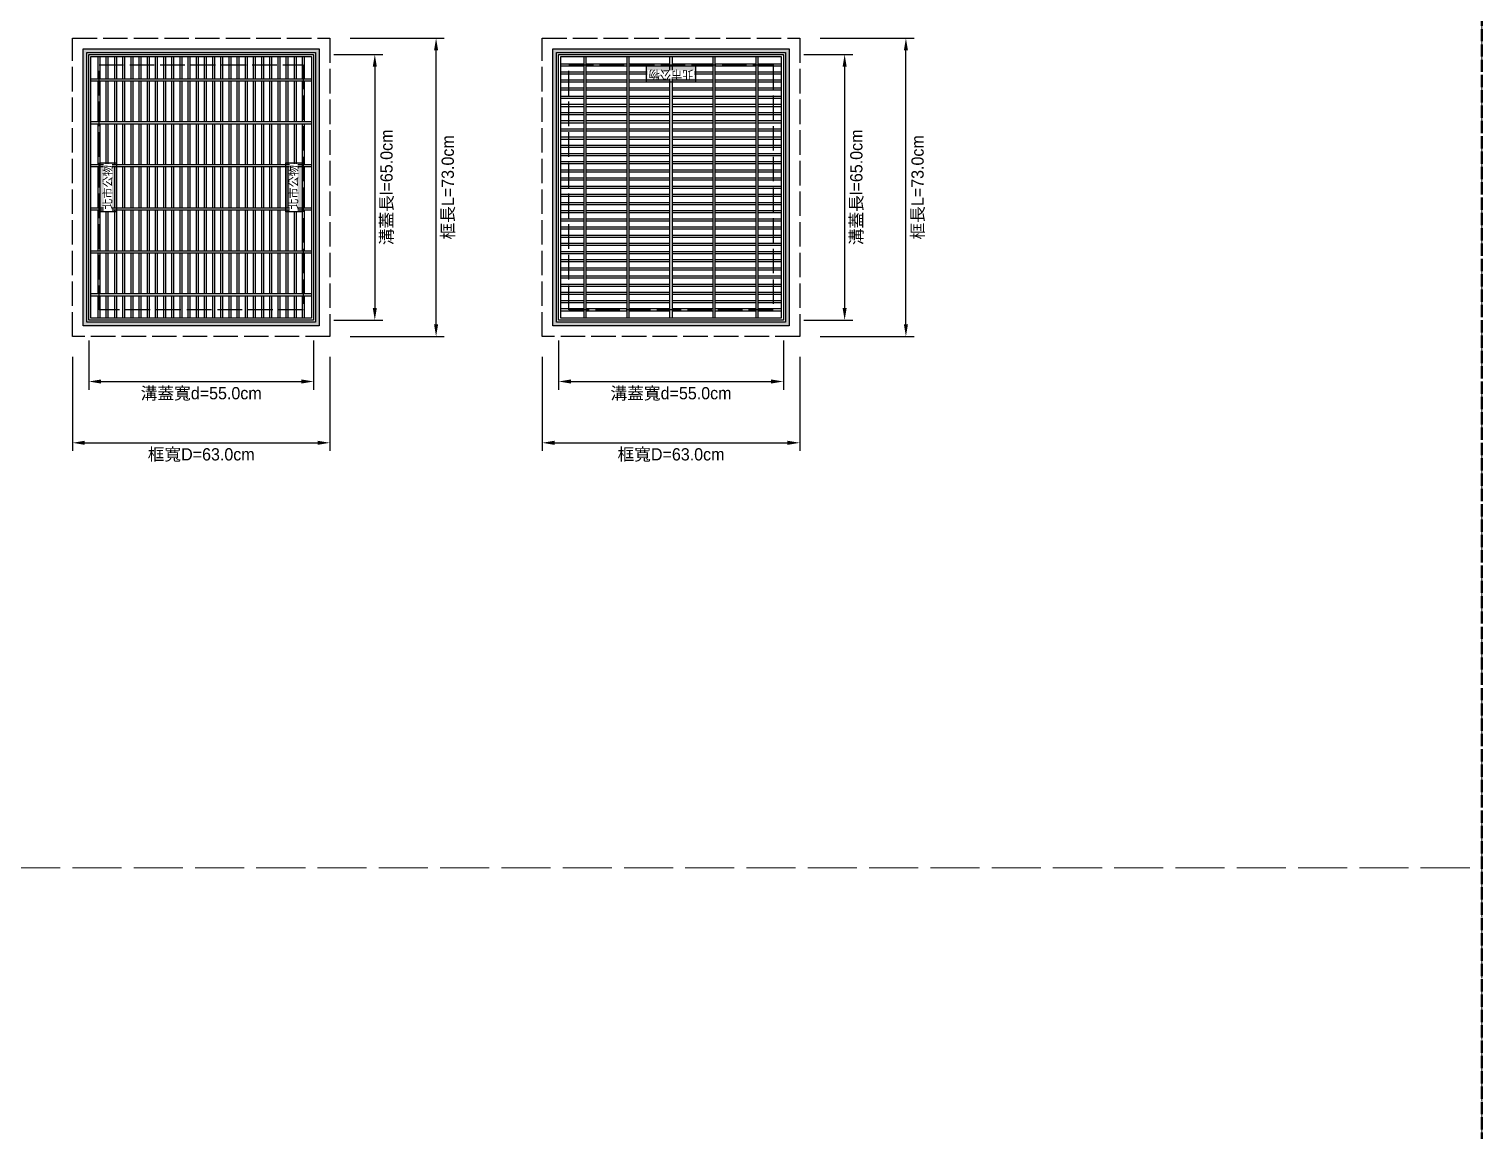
# Model space of a CAD drawing. Extents: x -6810 to 5075, y -2187 to 1200.
# Drawn here: x 2119.4 to 2475, y -730.4 to -460.8 of the extents above; entities that cross this region are included whole.
import ezdxf

# ---------------------------------------------------------------- set-up
doc = ezdxf.new("R2010")
doc.units = 0
doc.header["$MEASUREMENT"] = 0
doc.linetypes.add('ACAD_ISO02W100', pattern=[15, 12, -3])
doc.layers.add('一、3.基本-變更', color=1, linetype='Continuous', lineweight=50)
doc.layers.add('二、6.繪圖-其他施作項目', color=35, linetype='Continuous', lineweight=30)
doc.layers.add('一、4.基本-隱藏', color=9, linetype='ACAD_ISO02W100', lineweight=20, plot=False)
doc.layers.add('三、3.文字-註解文字', color=2, linetype='Continuous')
doc.styles.get("Standard").update_dxf_attribs({"font": 'kaiu.ttf', "height": 2})
doc.styles.add('註解文字', font='MS PGothic.ttf', dxfattribs={"height": 3})
doc.dimstyles.new('註解文字', dxfattribs={"dimtxt": 3, "dimasz": 3, "dimexe": 2, "dimexo": 5, "dimgap": 1, "dimtad": 2, "dimzin": 0, "dimdsep": 46, "dimtxsty": '註解文字', "dimcen": 0.1, "dimclrd": 144, "dimclre": 144, "dimclrt": 256, "dimadec": 0, "dimazin": 0, "dimtfac": 1, "dimtofl": 0, "dimtmove": 0, "dimatfit": 3, "dimfxl": 15, "dimtolj": 1, "dimtzin": 0, "dimlwd": -1, "dimlwe": -1, "dimarcsym": 1})

# ---------------------------------------------------------------- blocks, each defined once
blk = doc.blocks.new('*D50')
at = {"layer": 'Defpoints', "color": 0, "transparency": 16777216}
for p in [(2134, -532), (2189, -532), (2189, -547)]:
    blk.add_point(p, dxfattribs=at)
at = {"layer": '三、3.文字-註解文字', "color": 144, "transparency": 16777216}
for p, q in [((2134, -537), (2134, -549)), ((2189, -537), (2189, -549)), ((2137, -547), (2186, -547))]:
    blk.add_line(p, q, dxfattribs=at)
for points in [[(2137, -546.5), (2137, -547.5), (2134, -547)], [(2186, -546.5), (2186, -547.5), (2189, -547)]]:
    blk.add_solid(points, dxfattribs=at)
at = {"layer": '三、3.文字-註解文字', "transparency": 16777216, "insert": (2161.5, -550.03), "char_height": 3, "attachment_point": 5, "style": '註解文字'}
blk.add_mtext('\\A1;溝蓋寬{\\fMS PGothic|b0|i0|c128|p34;d=55.0cm}', dxfattribs=at)
blk = doc.blocks.new('*D51')
at = {"layer": 'Defpoints', "color": 0, "transparency": 16777216}
for p in [(2189, -467), (2189, -532), (2204, -532)]:
    blk.add_point(p, dxfattribs=at)
at = {"layer": '三、3.文字-註解文字', "color": 144, "transparency": 16777216}
for p, q in [((2194, -467), (2206, -467)), ((2204, -470), (2204, -529)), ((2194, -532), (2206, -532))]:
    blk.add_line(p, q, dxfattribs=at)
for points in [[(2203.5, -470), (2204.5, -470), (2204, -467)], [(2203.5, -529), (2204.5, -529), (2204, -532)]]:
    blk.add_solid(points, dxfattribs=at)
at = {"layer": '三、3.文字-註解文字', "transparency": 16777216, "insert": (2207.03, -499.5), "char_height": 3, "attachment_point": 5, "rotation": 90, "style": '註解文字'}
blk.add_mtext('\\A1;溝蓋長l{\\fMS PGothic|b0|i0|c128|p34;=65.0cm}', dxfattribs=at)
blk = doc.blocks.new('*D59')
at = {"layer": 'Defpoints', "color": 0, "transparency": 16777216}
for p in [(2249, -532), (2304, -532), (2304, -547)]:
    blk.add_point(p, dxfattribs=at)
at = {"layer": '三、3.文字-註解文字', "color": 144, "transparency": 16777216}
for p, q in [((2249, -537), (2249, -549)), ((2304, -537), (2304, -549)), ((2252, -547), (2301, -547))]:
    blk.add_line(p, q, dxfattribs=at)
for points in [[(2252, -546.5), (2252, -547.5), (2249, -547)], [(2301, -546.5), (2301, -547.5), (2304, -547)]]:
    blk.add_solid(points, dxfattribs=at)
at = {"layer": '三、3.文字-註解文字', "transparency": 16777216, "insert": (2276.5, -550.03), "char_height": 3, "attachment_point": 5, "style": '註解文字'}
blk.add_mtext('\\A1;溝蓋寬d=55.0cm', dxfattribs=at)
blk = doc.blocks.new('*D60')
at = {"layer": 'Defpoints', "color": 0, "transparency": 16777216}
for p in [(2304, -467), (2304, -532), (2319, -532)]:
    blk.add_point(p, dxfattribs=at)
at = {"layer": '三、3.文字-註解文字', "color": 144, "transparency": 16777216}
for p, q in [((2309, -467), (2321, -467)), ((2319, -470), (2319, -529)), ((2309, -532), (2321, -532))]:
    blk.add_line(p, q, dxfattribs=at)
for points in [[(2318.5, -470), (2319.5, -470), (2319, -467)], [(2318.5, -529), (2319.5, -529), (2319, -532)]]:
    blk.add_solid(points, dxfattribs=at)
at = {"layer": '三、3.文字-註解文字', "transparency": 16777216, "insert": (2322.03, -499.5), "char_height": 3, "attachment_point": 5, "rotation": 90, "style": '註解文字'}
blk.add_mtext('\\A1;溝蓋長l=65.0cm', dxfattribs=at)
blk = doc.blocks.new('*D76')
at = {"layer": 'Defpoints', "color": 0, "transparency": 16777216}
for p in [(2193, -463), (2219, -463), (2193, -536)]:
    blk.add_point(p, dxfattribs=at)
at = {"layer": '三、3.文字-註解文字', "color": 144, "transparency": 16777216}
for p, q in [((2198, -463), (2221, -463)), ((2219, -533), (2219, -466)), ((2198, -536), (2221, -536))]:
    blk.add_line(p, q, dxfattribs=at)
for points in [[(2218.5, -466), (2219.5, -466), (2219, -463)], [(2218.5, -533), (2219.5, -533), (2219, -536)]]:
    blk.add_solid(points, dxfattribs=at)
at = {"layer": '三、3.文字-註解文字', "transparency": 16777216, "insert": (2222.02, -499.5), "char_height": 3, "attachment_point": 5, "rotation": 90, "style": '註解文字'}
blk.add_mtext('\\A1;框長L=73.0cm', dxfattribs=at)
blk = doc.blocks.new('*D77')
at = {"layer": 'Defpoints', "color": 0, "transparency": 16777216}
for p in [(2245, -536), (2308, -536), (2308, -562)]:
    blk.add_point(p, dxfattribs=at)
at = {"layer": '三、3.文字-註解文字', "color": 144, "transparency": 16777216}
for p, q in [((2245, -541), (2245, -564)), ((2308, -541), (2308, -564)), ((2248, -562), (2305, -562))]:
    blk.add_line(p, q, dxfattribs=at)
for points in [[(2248, -561.5), (2248, -562.5), (2245, -562)], [(2305, -561.5), (2305, -562.5), (2308, -562)]]:
    blk.add_solid(points, dxfattribs=at)
at = {"layer": '三、3.文字-註解文字', "transparency": 16777216, "insert": (2276.5, -564.99), "char_height": 3, "attachment_point": 5, "style": '註解文字'}
blk.add_mtext('\\A1;框寬D=63.0cm', dxfattribs=at)
blk = doc.blocks.new('*D78')
at = {"layer": 'Defpoints', "color": 0, "transparency": 16777216}
for p in [(2308, -463), (2334, -463), (2308, -536)]:
    blk.add_point(p, dxfattribs=at)
at = {"layer": '三、3.文字-註解文字', "color": 144, "transparency": 16777216}
for p, q in [((2313, -463), (2336, -463)), ((2334, -533), (2334, -466)), ((2313, -536), (2336, -536))]:
    blk.add_line(p, q, dxfattribs=at)
for points in [[(2333.5, -466), (2334.5, -466), (2334, -463)], [(2333.5, -533), (2334.5, -533), (2334, -536)]]:
    blk.add_solid(points, dxfattribs=at)
at = {"layer": '三、3.文字-註解文字', "transparency": 16777216, "insert": (2337.02, -499.5), "char_height": 3, "attachment_point": 5, "rotation": 90, "style": '註解文字'}
blk.add_mtext('\\A1;框長L=73.0cm', dxfattribs=at)
blk = doc.blocks.new('*D72')
at = {"layer": 'Defpoints', "color": 0, "transparency": 16777216}
for p in [(2130, -536), (2193, -536), (2193, -562)]:
    blk.add_point(p, dxfattribs=at)
at = {"layer": '三、3.文字-註解文字', "color": 144, "transparency": 16777216}
for p, q in [((2130, -541), (2130, -564)), ((2193, -541), (2193, -564)), ((2133, -562), (2190, -562))]:
    blk.add_line(p, q, dxfattribs=at)
for points in [[(2133, -561.5), (2133, -562.5), (2130, -562)], [(2190, -561.5), (2190, -562.5), (2193, -562)]]:
    blk.add_solid(points, dxfattribs=at)
at = {"layer": '三、3.文字-註解文字', "transparency": 16777216, "insert": (2161.5, -564.99), "char_height": 3, "attachment_point": 5, "style": '註解文字'}
blk.add_mtext('\\A1;框寬D=63.0cm', dxfattribs=at)

msp = doc.modelspace()

# ---------------------------------------------------------------- hatches: boundary and pattern name
at = {"layer": '二、6.繪圖-其他施作項目'}
h = msp.add_hatch(color=256, dxfattribs=at)
h.dxf.hatch_style = 1
h.paths.add_polyline_path([(2270.5, -469.75), (2270.5, -473.75), (2282.5, -473.75), (2282.5, -469.75)])
h = msp.add_hatch(color=256, dxfattribs=at)
h.dxf.hatch_style = 1
h.paths.add_polyline_path([(2140.75, -493.5), (2136.75, -493.5), (2136.75, -505.5), (2140.75, -505.5)])
h = msp.add_hatch(color=256, dxfattribs=at)
h.dxf.hatch_style = 1
h.paths.add_polyline_path([(2186.25, -493.5), (2182.25, -493.5), (2182.25, -505.5), (2186.25, -505.5)])

# ---------------------------------------------------------------- linework, layer by layer
at = {"layer": '一、4.基本-隱藏'}
for points in [[(1725, -666), (2475, -666), (2475, -333), (1725, -333)], [(1725, -666), (2475, -666), (2475, -1000), (1725, -1000)]]:
    msp.add_lwpolyline(points, close=True, dxfattribs=at)
at = {"layer": '二、6.繪圖-其他施作項目'}
for points in [[(2134, -532), (2134, -467), (2189, -467), (2189, -532)], [(2249, -532), (2249, -467), (2304, -467), (2304, -532)], [(2282.5, -473.75), (2270.5, -473.75), (2270.5, -469.75), (2282.5, -469.75)], [(2136.75, -505.5), (2136.75, -493.5), (2140.75, -493.5), (2140.75, -505.5)], [(2182.25, -505.5), (2182.25, -493.5), (2186.25, -493.5), (2186.25, -505.5)]]:
    msp.add_lwpolyline(points, close=True, dxfattribs=at)
for points in [[(2134.5, -531.5), (2134.5, -467.5)], [(2134.5, -467.5), (2188.5, -467.5)], [(2136.25, -473), (2136.25, -467.5)], [(2136.75, -473), (2136.75, -467.5)], [(2138.25, -473), (2138.25, -467.5)], [(2138.75, -473), (2138.75, -467.5)], [(2140.25, -467.5), (2140.25, -473)], [(2140.75, -467.5), (2140.75, -473)], [(2142.25, -467.5), (2142.25, -473)], [(2142.75, -467.5), (2142.75, -473)], [(2144.25, -467.5), (2144.25, -473)], [(2144.75, -467.5), (2144.75, -473)], [(2146.25, -467.5), (2146.25, -473)], [(2146.75, -467.5), (2146.75, -473)], [(2148.25, -467.5), (2148.25, -473)], [(2148.75, -467.5), (2148.75, -473)], [(2150.25, -467.5), (2150.25, -473)], [(2150.75, -467.5), (2150.75, -473)], [(2152.25, -467.5), (2152.25, -473)], [(2152.75, -467.5), (2152.75, -473)], [(2154.25, -467.5), (2154.25, -473)], [(2154.75, -467.5), (2154.75, -473)], [(2156.25, -467.5), (2156.25, -473)], [(2156.75, -467.5), (2156.75, -473)], [(2158.25, -467.5), (2158.25, -473)], [(2158.75, -467.5), (2158.75, -473)], [(2160.25, -467.5), (2160.25, -473)], [(2160.75, -467.5), (2160.75, -473)], [(2162.25, -467.5), (2162.25, -473)], [(2162.75, -467.5), (2162.75, -473)], [(2164.25, -467.5), (2164.25, -473)], [(2164.75, -467.5), (2164.75, -473)], [(2166.25, -467.5), (2166.25, -473)], [(2166.75, -467.5), (2166.75, -473)], [(2168.25, -467.5), (2168.25, -473)], [(2168.75, -467.5), (2168.75, -473)], [(2170.25, -467.5), (2170.25, -473)], [(2170.75, -467.5), (2170.75, -473)], [(2172.25, -467.5), (2172.25, -473)], [(2172.75, -467.5), (2172.75, -473)], [(2174.25, -467.5), (2174.25, -473)], [(2174.75, -467.5), (2174.75, -473)], [(2176.25, -467.5), (2176.25, -473)], [(2176.75, -467.5), (2176.75, -473)], [(2178.25, -467.5), (2178.25, -473)], [(2178.75, -467.5), (2178.75, -473)], [(2180.25, -467.5), (2180.25, -473)], [(2180.75, -467.5), (2180.75, -473)], [(2182.25, -467.5), (2182.25, -473)], [(2182.75, -467.5), (2182.75, -473)], [(2184.25, -467.5), (2184.25, -473)], [(2184.75, -467.5), (2184.75, -473)], [(2186.25, -467.5), (2186.25, -473)], [(2186.75, -467.5), (2186.75, -473)], [(2188.5, -467.5), (2188.5, -531.5)], [(2249.5, -531.5), (2249.5, -467.5)], [(2249.5, -467.5), (2303.5, -467.5)], [(2249.5, -469.25), (2255.25, -469.25)], [(2255.25, -531.5), (2255.25, -467.5)], [(2255.75, -531.5), (2255.75, -467.5)], [(2255.75, -469.25), (2265.75, -469.25)], [(2265.75, -531.5), (2265.75, -467.5)], [(2266.25, -531.5), (2266.25, -467.5)], [(2266.25, -469.25), (2276.25, -469.25)], [(2276.25, -531.5), (2276.25, -467.5)], [(2276.75, -467.5), (2276.75, -531.5)], [(2276.75, -469.25), (2286.75, -469.25)], [(2286.75, -467.5), (2286.75, -531.5)], [(2287.25, -467.5), (2287.25, -531.5)], [(2287.25, -469.25), (2297.25, -469.25)], [(2297.25, -467.5), (2297.25, -531.5)], [(2297.75, -467.5), (2297.75, -531.5)], [(2297.75, -469.25), (2303.5, -469.25)], [(2303.5, -467.5), (2303.5, -531.5)], [(2249.5, -469.75), (2255.25, -469.75)], [(2249.5, -471.25), (2255.25, -471.25)], [(2249.5, -471.75), (2255.25, -471.75)], [(2255.75, -469.75), (2265.75, -469.75)], [(2255.75, -471.25), (2265.75, -471.25)], [(2255.75, -471.75), (2265.75, -471.75)], [(2266.25, -469.75), (2276.25, -469.75)], [(2266.25, -471.25), (2276.25, -471.25)], [(2266.25, -471.75), (2276.25, -471.75)], [(2276.75, -469.75), (2286.75, -469.75)], [(2276.75, -471.25), (2286.75, -471.25)], [(2276.75, -471.75), (2286.75, -471.75)], [(2287.25, -469.75), (2297.25, -469.75)], [(2287.25, -471.25), (2297.25, -471.25)], [(2287.25, -471.75), (2297.25, -471.75)], [(2297.75, -469.75), (2303.5, -469.75)], [(2297.75, -471.25), (2303.5, -471.25)], [(2297.75, -471.75), (2303.5, -471.75)], [(2188.5, -473), (2134.5, -473)], [(2188.5, -473.5), (2134.5, -473.5)], [(2136.25, -483.5), (2136.25, -473.5)], [(2136.75, -483.5), (2136.75, -473.5)], [(2138.25, -483.5), (2138.25, -473.5)], [(2138.75, -483.5), (2138.75, -473.5)], [(2140.25, -473.5), (2140.25, -483.5)], [(2140.75, -473.5), (2140.75, -483.5)], [(2142.25, -473.5), (2142.25, -483.5)], [(2142.75, -473.5), (2142.75, -483.5)], [(2144.25, -473.5), (2144.25, -483.5)], [(2144.75, -473.5), (2144.75, -483.5)], [(2146.25, -473.5), (2146.25, -483.5)], [(2146.75, -473.5), (2146.75, -483.5)], [(2148.25, -473.5), (2148.25, -483.5)], [(2148.75, -473.5), (2148.75, -483.5)], [(2150.25, -473.5), (2150.25, -483.5)], [(2150.75, -473.5), (2150.75, -483.5)], [(2152.25, -473.5), (2152.25, -483.5)], [(2152.75, -473.5), (2152.75, -483.5)], [(2154.25, -473.5), (2154.25, -483.5)], [(2154.75, -473.5), (2154.75, -483.5)], [(2156.25, -473.5), (2156.25, -483.5)], [(2156.75, -473.5), (2156.75, -483.5)], [(2158.25, -473.5), (2158.25, -483.5)], [(2158.75, -473.5), (2158.75, -483.5)], [(2160.25, -473.5), (2160.25, -483.5)], [(2160.75, -473.5), (2160.75, -483.5)], [(2162.25, -473.5), (2162.25, -483.5)], [(2162.75, -473.5), (2162.75, -483.5)], [(2164.25, -473.5), (2164.25, -483.5)], [(2164.75, -473.5), (2164.75, -483.5)], [(2166.25, -473.5), (2166.25, -483.5)], [(2166.75, -473.5), (2166.75, -483.5)], [(2168.25, -473.5), (2168.25, -483.5)], [(2168.75, -473.5), (2168.75, -483.5)], [(2170.25, -473.5), (2170.25, -483.5)], [(2170.75, -473.5), (2170.75, -483.5)], [(2172.25, -473.5), (2172.25, -483.5)], [(2172.75, -473.5), (2172.75, -483.5)], [(2174.25, -473.5), (2174.25, -483.5)], [(2174.75, -473.5), (2174.75, -483.5)], [(2176.25, -473.5), (2176.25, -483.5)], [(2176.75, -473.5), (2176.75, -483.5)], [(2178.25, -473.5), (2178.25, -483.5)], [(2178.75, -473.5), (2178.75, -483.5)], [(2180.25, -473.5), (2180.25, -483.5)], [(2180.75, -473.5), (2180.75, -483.5)], [(2182.25, -473.5), (2182.25, -483.5)], [(2182.75, -473.5), (2182.75, -483.5)], [(2184.25, -473.5), (2184.25, -483.5)], [(2184.75, -473.5), (2184.75, -483.5)], [(2186.25, -473.5), (2186.25, -483.5)], [(2186.75, -473.5), (2186.75, -483.5)], [(2255.25, -473.25), (2249.5, -473.25)], [(2255.25, -473.75), (2249.5, -473.75)], [(2255.25, -475.25), (2249.5, -475.25)], [(2255.25, -475.75), (2249.5, -475.75)], [(2265.75, -473.25), (2255.75, -473.25)], [(2265.75, -473.75), (2255.75, -473.75)], [(2265.75, -475.25), (2255.75, -475.25)], [(2265.75, -475.75), (2255.75, -475.75)], [(2276.25, -473.25), (2266.25, -473.25)], [(2276.25, -473.75), (2266.25, -473.75)], [(2276.25, -475.25), (2266.25, -475.25)], [(2276.25, -475.75), (2266.25, -475.75)], [(2286.75, -473.25), (2276.75, -473.25)], [(2286.75, -473.75), (2276.75, -473.75)], [(2286.75, -475.25), (2276.75, -475.25)], [(2286.75, -475.75), (2276.75, -475.75)], [(2297.25, -473.25), (2287.25, -473.25)], [(2297.25, -473.75), (2287.25, -473.75)], [(2297.25, -475.25), (2287.25, -475.25)], [(2297.25, -475.75), (2287.25, -475.75)], [(2303.5, -473.25), (2297.75, -473.25)], [(2303.5, -473.75), (2297.75, -473.75)], [(2303.5, -475.25), (2297.75, -475.25)], [(2303.5, -475.75), (2297.75, -475.75)], [(2255.25, -477.25), (2249.5, -477.25)], [(2255.25, -477.75), (2249.5, -477.75)], [(2255.25, -479.25), (2249.5, -479.25)], [(2255.25, -479.75), (2249.5, -479.75)], [(2265.75, -477.25), (2255.75, -477.25)], [(2265.75, -477.75), (2255.75, -477.75)], [(2265.75, -479.25), (2255.75, -479.25)], [(2265.75, -479.75), (2255.75, -479.75)], [(2276.25, -477.25), (2266.25, -477.25)], [(2276.25, -477.75), (2266.25, -477.75)], [(2276.25, -479.25), (2266.25, -479.25)], [(2276.25, -479.75), (2266.25, -479.75)], [(2286.75, -477.25), (2276.75, -477.25)], [(2286.75, -477.75), (2276.75, -477.75)], [(2286.75, -479.25), (2276.75, -479.25)], [(2286.75, -479.75), (2276.75, -479.75)], [(2297.25, -477.25), (2287.25, -477.25)], [(2297.25, -477.75), (2287.25, -477.75)], [(2297.25, -479.25), (2287.25, -479.25)], [(2297.25, -479.75), (2287.25, -479.75)], [(2303.5, -477.25), (2297.75, -477.25)], [(2303.5, -477.75), (2297.75, -477.75)], [(2303.5, -479.25), (2297.75, -479.25)], [(2303.5, -479.75), (2297.75, -479.75)], [(2188.5, -483.5), (2134.5, -483.5)], [(2255.25, -481.25), (2249.5, -481.25)], [(2255.25, -481.75), (2249.5, -481.75)], [(2255.25, -483.25), (2249.5, -483.25)], [(2265.75, -481.25), (2255.75, -481.25)], [(2265.75, -481.75), (2255.75, -481.75)], [(2265.75, -483.25), (2255.75, -483.25)], [(2276.25, -481.25), (2266.25, -481.25)], [(2276.25, -481.75), (2266.25, -481.75)], [(2276.25, -483.25), (2266.25, -483.25)], [(2286.75, -481.25), (2276.75, -481.25)], [(2286.75, -481.75), (2276.75, -481.75)], [(2286.75, -483.25), (2276.75, -483.25)], [(2297.25, -481.25), (2287.25, -481.25)], [(2297.25, -481.75), (2287.25, -481.75)], [(2297.25, -483.25), (2287.25, -483.25)], [(2303.5, -481.25), (2297.75, -481.25)], [(2303.5, -481.75), (2297.75, -481.75)], [(2303.5, -483.25), (2297.75, -483.25)], [(2188.5, -484), (2134.5, -484)], [(2136.25, -494), (2136.25, -484)], [(2136.75, -494), (2136.75, -484)], [(2138.25, -494), (2138.25, -484)], [(2138.75, -494), (2138.75, -484)], [(2140.25, -484), (2140.25, -494)], [(2140.75, -484), (2140.75, -494)], [(2142.25, -484), (2142.25, -494)], [(2142.75, -484), (2142.75, -494)], [(2144.25, -484), (2144.25, -494)], [(2144.75, -484), (2144.75, -494)], [(2146.25, -484), (2146.25, -494)], [(2146.75, -484), (2146.75, -494)], [(2148.25, -484), (2148.25, -494)], [(2148.75, -484), (2148.75, -494)], [(2150.25, -484), (2150.25, -494)], [(2150.75, -484), (2150.75, -494)], [(2152.25, -484), (2152.25, -494)], [(2152.75, -484), (2152.75, -494)], [(2154.25, -484), (2154.25, -494)], [(2154.75, -484), (2154.75, -494)], [(2156.25, -484), (2156.25, -494)], [(2156.75, -484), (2156.75, -494)], [(2158.25, -484), (2158.25, -494)], [(2158.75, -484), (2158.75, -494)], [(2160.25, -484), (2160.25, -494)], [(2160.75, -484), (2160.75, -494)], [(2162.25, -484), (2162.25, -494)], [(2162.75, -484), (2162.75, -494)], [(2164.25, -484), (2164.25, -494)], [(2164.75, -484), (2164.75, -494)], [(2166.25, -484), (2166.25, -494)], [(2166.75, -484), (2166.75, -494)], [(2168.25, -484), (2168.25, -494)], [(2168.75, -484), (2168.75, -494)], [(2170.25, -484), (2170.25, -494)], [(2170.75, -484), (2170.75, -494)], [(2172.25, -484), (2172.25, -494)], [(2172.75, -484), (2172.75, -494)], [(2174.25, -484), (2174.25, -494)], [(2174.75, -484), (2174.75, -494)], [(2176.25, -484), (2176.25, -494)], [(2176.75, -484), (2176.75, -494)], [(2178.25, -484), (2178.25, -494)], [(2178.75, -484), (2178.75, -494)], [(2180.25, -484), (2180.25, -494)], [(2180.75, -484), (2180.75, -494)], [(2182.25, -484), (2182.25, -494)], [(2182.75, -484), (2182.75, -494)], [(2184.25, -484), (2184.25, -494)], [(2184.75, -484), (2184.75, -494)], [(2186.25, -484), (2186.25, -494)], [(2186.75, -484), (2186.75, -494)], [(2255.25, -483.75), (2249.5, -483.75)], [(2255.25, -485.25), (2249.5, -485.25)], [(2255.25, -485.75), (2249.5, -485.75)], [(2265.75, -483.75), (2255.75, -483.75)], [(2265.75, -485.25), (2255.75, -485.25)], [(2265.75, -485.75), (2255.75, -485.75)], [(2276.25, -483.75), (2266.25, -483.75)], [(2276.25, -485.25), (2266.25, -485.25)], [(2276.25, -485.75), (2266.25, -485.75)], [(2286.75, -483.75), (2276.75, -483.75)], [(2286.75, -485.25), (2276.75, -485.25)], [(2286.75, -485.75), (2276.75, -485.75)], [(2297.25, -483.75), (2287.25, -483.75)], [(2297.25, -485.25), (2287.25, -485.25)], [(2297.25, -485.75), (2287.25, -485.75)], [(2303.5, -483.75), (2297.75, -483.75)], [(2303.5, -485.25), (2297.75, -485.25)], [(2303.5, -485.75), (2297.75, -485.75)], [(2255.25, -487.25), (2249.5, -487.25)], [(2255.25, -487.75), (2249.5, -487.75)], [(2255.25, -489.25), (2249.5, -489.25)], [(2255.25, -489.75), (2249.5, -489.75)], [(2265.75, -487.25), (2255.75, -487.25)], [(2265.75, -487.75), (2255.75, -487.75)], [(2265.75, -489.25), (2255.75, -489.25)], [(2265.75, -489.75), (2255.75, -489.75)], [(2276.25, -487.25), (2266.25, -487.25)], [(2276.25, -487.75), (2266.25, -487.75)], [(2276.25, -489.25), (2266.25, -489.25)], [(2276.25, -489.75), (2266.25, -489.75)], [(2286.75, -487.25), (2276.75, -487.25)], [(2286.75, -487.75), (2276.75, -487.75)], [(2286.75, -489.25), (2276.75, -489.25)], [(2286.75, -489.75), (2276.75, -489.75)], [(2297.25, -487.25), (2287.25, -487.25)], [(2297.25, -487.75), (2287.25, -487.75)], [(2297.25, -489.25), (2287.25, -489.25)], [(2297.25, -489.75), (2287.25, -489.75)], [(2303.5, -487.25), (2297.75, -487.25)], [(2303.5, -487.75), (2297.75, -487.75)], [(2303.5, -489.25), (2297.75, -489.25)], [(2303.5, -489.75), (2297.75, -489.75)], [(2188.5, -494), (2134.5, -494)], [(2255.25, -491.25), (2249.5, -491.25)], [(2255.25, -491.75), (2249.5, -491.75)], [(2255.25, -493.25), (2249.5, -493.25)], [(2255.25, -493.75), (2249.5, -493.75)], [(2265.75, -491.25), (2255.75, -491.25)], [(2265.75, -491.75), (2255.75, -491.75)], [(2265.75, -493.25), (2255.75, -493.25)], [(2265.75, -493.75), (2255.75, -493.75)], [(2276.25, -491.25), (2266.25, -491.25)], [(2276.25, -491.75), (2266.25, -491.75)], [(2276.25, -493.25), (2266.25, -493.25)], [(2276.25, -493.75), (2266.25, -493.75)], [(2286.75, -491.25), (2276.75, -491.25)], [(2286.75, -491.75), (2276.75, -491.75)], [(2286.75, -493.25), (2276.75, -493.25)], [(2286.75, -493.75), (2276.75, -493.75)], [(2297.25, -491.25), (2287.25, -491.25)], [(2297.25, -491.75), (2287.25, -491.75)], [(2297.25, -493.25), (2287.25, -493.25)], [(2297.25, -493.75), (2287.25, -493.75)], [(2303.5, -491.25), (2297.75, -491.25)], [(2303.5, -491.75), (2297.75, -491.75)], [(2303.5, -493.25), (2297.75, -493.25)], [(2303.5, -493.75), (2297.75, -493.75)], [(2188.5, -494.5), (2134.5, -494.5)], [(2136.25, -504.5), (2136.25, -494.5)], [(2136.75, -504.5), (2136.75, -494.5)], [(2138.25, -504.5), (2138.25, -494.5)], [(2138.75, -504.5), (2138.75, -494.5)], [(2140.25, -494.5), (2140.25, -504.5)], [(2140.75, -494.5), (2140.75, -504.5)], [(2142.25, -494.5), (2142.25, -504.5)], [(2142.75, -494.5), (2142.75, -504.5)], [(2144.25, -494.5), (2144.25, -504.5)], [(2144.75, -494.5), (2144.75, -504.5)], [(2146.25, -494.5), (2146.25, -504.5)], [(2146.75, -494.5), (2146.75, -504.5)], [(2148.25, -494.5), (2148.25, -504.5)], [(2148.75, -494.5), (2148.75, -504.5)], [(2150.25, -494.5), (2150.25, -504.5)], [(2150.75, -494.5), (2150.75, -504.5)], [(2152.25, -494.5), (2152.25, -504.5)], [(2152.75, -494.5), (2152.75, -504.5)], [(2154.25, -494.5), (2154.25, -504.5)], [(2154.75, -494.5), (2154.75, -504.5)], [(2156.25, -494.5), (2156.25, -504.5)], [(2156.75, -494.5), (2156.75, -504.5)], [(2158.25, -494.5), (2158.25, -504.5)], [(2158.75, -494.5), (2158.75, -504.5)], [(2160.25, -494.5), (2160.25, -504.5)], [(2160.75, -494.5), (2160.75, -504.5)], [(2162.25, -494.5), (2162.25, -504.5)], [(2162.75, -494.5), (2162.75, -504.5)], [(2164.25, -494.5), (2164.25, -504.5)], [(2164.75, -494.5), (2164.75, -504.5)], [(2166.25, -494.5), (2166.25, -504.5)], [(2166.75, -494.5), (2166.75, -504.5)], [(2168.25, -494.5), (2168.25, -504.5)], [(2168.75, -494.5), (2168.75, -504.5)], [(2170.25, -494.5), (2170.25, -504.5)], [(2170.75, -494.5), (2170.75, -504.5)], [(2172.25, -494.5), (2172.25, -504.5)], [(2172.75, -494.5), (2172.75, -504.5)], [(2174.25, -494.5), (2174.25, -504.5)], [(2174.75, -494.5), (2174.75, -504.5)], [(2176.25, -494.5), (2176.25, -504.5)], [(2176.75, -494.5), (2176.75, -504.5)], [(2178.25, -494.5), (2178.25, -504.5)], [(2178.75, -494.5), (2178.75, -504.5)], [(2180.25, -494.5), (2180.25, -504.5)], [(2180.75, -494.5), (2180.75, -504.5)], [(2182.25, -494.5), (2182.25, -504.5)], [(2182.75, -494.5), (2182.75, -504.5)], [(2184.25, -494.5), (2184.25, -504.5)], [(2184.75, -494.5), (2184.75, -504.5)], [(2186.25, -494.5), (2186.25, -504.5)], [(2186.75, -494.5), (2186.75, -504.5)], [(2255.25, -495.25), (2249.5, -495.25)], [(2255.25, -495.75), (2249.5, -495.75)], [(2255.25, -497.25), (2249.5, -497.25)], [(2255.25, -497.75), (2249.5, -497.75)], [(2265.75, -495.25), (2255.75, -495.25)], [(2265.75, -495.75), (2255.75, -495.75)], [(2265.75, -497.25), (2255.75, -497.25)], [(2265.75, -497.75), (2255.75, -497.75)], [(2276.25, -495.25), (2266.25, -495.25)], [(2276.25, -495.75), (2266.25, -495.75)], [(2276.25, -497.25), (2266.25, -497.25)], [(2276.25, -497.75), (2266.25, -497.75)], [(2286.75, -495.25), (2276.75, -495.25)], [(2286.75, -495.75), (2276.75, -495.75)], [(2286.75, -497.25), (2276.75, -497.25)], [(2286.75, -497.75), (2276.75, -497.75)], [(2297.25, -495.25), (2287.25, -495.25)], [(2297.25, -495.75), (2287.25, -495.75)], [(2297.25, -497.25), (2287.25, -497.25)], [(2297.25, -497.75), (2287.25, -497.75)], [(2303.5, -495.25), (2297.75, -495.25)], [(2303.5, -495.75), (2297.75, -495.75)], [(2303.5, -497.25), (2297.75, -497.25)], [(2303.5, -497.75), (2297.75, -497.75)], [(2255.25, -499.25), (2249.5, -499.25)], [(2255.25, -499.75), (2249.5, -499.75)], [(2255.25, -501.25), (2249.5, -501.25)], [(2265.75, -499.25), (2255.75, -499.25)], [(2265.75, -499.75), (2255.75, -499.75)], [(2265.75, -501.25), (2255.75, -501.25)], [(2276.25, -499.25), (2266.25, -499.25)], [(2276.25, -499.75), (2266.25, -499.75)], [(2276.25, -501.25), (2266.25, -501.25)], [(2286.75, -499.25), (2276.75, -499.25)], [(2286.75, -499.75), (2276.75, -499.75)], [(2286.75, -501.25), (2276.75, -501.25)], [(2297.25, -499.25), (2287.25, -499.25)], [(2297.25, -499.75), (2287.25, -499.75)], [(2297.25, -501.25), (2287.25, -501.25)], [(2303.5, -499.25), (2297.75, -499.25)], [(2303.5, -499.75), (2297.75, -499.75)], [(2303.5, -501.25), (2297.75, -501.25)], [(2134.5, -504.5), (2188.5, -504.5)], [(2255.25, -501.75), (2249.5, -501.75)], [(2255.25, -503.25), (2249.5, -503.25)], [(2255.25, -503.75), (2249.5, -503.75)], [(2265.75, -501.75), (2255.75, -501.75)], [(2265.75, -503.25), (2255.75, -503.25)], [(2265.75, -503.75), (2255.75, -503.75)], [(2276.25, -501.75), (2266.25, -501.75)], [(2276.25, -503.25), (2266.25, -503.25)], [(2276.25, -503.75), (2266.25, -503.75)], [(2286.75, -501.75), (2276.75, -501.75)], [(2286.75, -503.25), (2276.75, -503.25)], [(2286.75, -503.75), (2276.75, -503.75)], [(2297.25, -501.75), (2287.25, -501.75)], [(2297.25, -503.25), (2287.25, -503.25)], [(2297.25, -503.75), (2287.25, -503.75)], [(2303.5, -501.75), (2297.75, -501.75)], [(2303.5, -503.25), (2297.75, -503.25)], [(2303.5, -503.75), (2297.75, -503.75)], [(2134.5, -505), (2188.5, -505)], [(2136.25, -515), (2136.25, -505)], [(2136.75, -515), (2136.75, -505)], [(2138.25, -515), (2138.25, -505)], [(2138.75, -515), (2138.75, -505)], [(2140.25, -505), (2140.25, -515)], [(2140.75, -505), (2140.75, -515)], [(2142.25, -505), (2142.25, -515)], [(2142.75, -505), (2142.75, -515)], [(2144.25, -505), (2144.25, -515)], [(2144.75, -505), (2144.75, -515)], [(2146.25, -505), (2146.25, -515)], [(2146.75, -505), (2146.75, -515)], [(2148.25, -505), (2148.25, -515)], [(2148.75, -505), (2148.75, -515)], [(2150.25, -505), (2150.25, -515)], [(2150.75, -505), (2150.75, -515)], [(2152.25, -505), (2152.25, -515)], [(2152.75, -505), (2152.75, -515)], [(2154.25, -505), (2154.25, -515)], [(2154.75, -505), (2154.75, -515)], [(2156.25, -505), (2156.25, -515)], [(2156.75, -505), (2156.75, -515)], [(2158.25, -505), (2158.25, -515)], [(2158.75, -505), (2158.75, -515)], [(2160.25, -505), (2160.25, -515)], [(2160.75, -505), (2160.75, -515)], [(2162.25, -505), (2162.25, -515)], [(2162.75, -505), (2162.75, -515)], [(2164.25, -505), (2164.25, -515)], [(2164.75, -505), (2164.75, -515)], [(2166.25, -505), (2166.25, -515)], [(2166.75, -505), (2166.75, -515)], [(2168.25, -505), (2168.25, -515)], [(2168.75, -505), (2168.75, -515)], [(2170.25, -505), (2170.25, -515)], [(2170.75, -505), (2170.75, -515)], [(2172.25, -505), (2172.25, -515)], [(2172.75, -505), (2172.75, -515)], [(2174.25, -505), (2174.25, -515)], [(2174.75, -505), (2174.75, -515)], [(2176.25, -505), (2176.25, -515)], [(2176.75, -505), (2176.75, -515)], [(2178.25, -505), (2178.25, -515)], [(2178.75, -505), (2178.75, -515)], [(2180.25, -505), (2180.25, -515)], [(2180.75, -505), (2180.75, -515)], [(2182.25, -505), (2182.25, -515)], [(2182.75, -505), (2182.75, -515)], [(2184.25, -505), (2184.25, -515)], [(2184.75, -505), (2184.75, -515)], [(2186.25, -505), (2186.25, -515)], [(2186.75, -505), (2186.75, -515)], [(2255.25, -505.25), (2249.5, -505.25)], [(2255.25, -505.75), (2249.5, -505.75)], [(2255.25, -507.25), (2249.5, -507.25)], [(2255.25, -507.75), (2249.5, -507.75)], [(2265.75, -505.25), (2255.75, -505.25)], [(2265.75, -505.75), (2255.75, -505.75)], [(2265.75, -507.25), (2255.75, -507.25)], [(2265.75, -507.75), (2255.75, -507.75)], [(2276.25, -505.25), (2266.25, -505.25)], [(2276.25, -505.75), (2266.25, -505.75)], [(2276.25, -507.25), (2266.25, -507.25)], [(2276.25, -507.75), (2266.25, -507.75)], [(2286.75, -505.25), (2276.75, -505.25)], [(2286.75, -505.75), (2276.75, -505.75)], [(2286.75, -507.25), (2276.75, -507.25)], [(2286.75, -507.75), (2276.75, -507.75)], [(2297.25, -505.25), (2287.25, -505.25)], [(2297.25, -505.75), (2287.25, -505.75)], [(2297.25, -507.25), (2287.25, -507.25)], [(2297.25, -507.75), (2287.25, -507.75)], [(2303.5, -505.25), (2297.75, -505.25)], [(2303.5, -505.75), (2297.75, -505.75)], [(2303.5, -507.25), (2297.75, -507.25)], [(2303.5, -507.75), (2297.75, -507.75)], [(2255.25, -509.25), (2249.5, -509.25)], [(2255.25, -509.75), (2249.5, -509.75)], [(2255.25, -511.25), (2249.5, -511.25)], [(2255.25, -511.75), (2249.5, -511.75)], [(2265.75, -509.25), (2255.75, -509.25)], [(2265.75, -509.75), (2255.75, -509.75)], [(2265.75, -511.25), (2255.75, -511.25)], [(2265.75, -511.75), (2255.75, -511.75)], [(2276.25, -509.25), (2266.25, -509.25)], [(2276.25, -509.75), (2266.25, -509.75)], [(2276.25, -511.25), (2266.25, -511.25)], [(2276.25, -511.75), (2266.25, -511.75)], [(2286.75, -509.25), (2276.75, -509.25)], [(2286.75, -509.75), (2276.75, -509.75)], [(2286.75, -511.25), (2276.75, -511.25)], [(2286.75, -511.75), (2276.75, -511.75)], [(2297.25, -509.25), (2287.25, -509.25)], [(2297.25, -509.75), (2287.25, -509.75)], [(2297.25, -511.25), (2287.25, -511.25)], [(2297.25, -511.75), (2287.25, -511.75)], [(2303.5, -509.25), (2297.75, -509.25)], [(2303.5, -509.75), (2297.75, -509.75)], [(2303.5, -511.25), (2297.75, -511.25)], [(2303.5, -511.75), (2297.75, -511.75)], [(2134.5, -515), (2188.5, -515)], [(2134.5, -515.5), (2188.5, -515.5)], [(2136.25, -525.5), (2136.25, -515.5)], [(2136.75, -525.5), (2136.75, -515.5)], [(2138.25, -525.5), (2138.25, -515.5)], [(2138.75, -525.5), (2138.75, -515.5)], [(2140.25, -515.5), (2140.25, -525.5)], [(2140.75, -515.5), (2140.75, -525.5)], [(2142.25, -515.5), (2142.25, -525.5)], [(2142.75, -515.5), (2142.75, -525.5)], [(2144.25, -515.5), (2144.25, -525.5)], [(2144.75, -515.5), (2144.75, -525.5)], [(2146.25, -515.5), (2146.25, -525.5)], [(2146.75, -515.5), (2146.75, -525.5)], [(2148.25, -515.5), (2148.25, -525.5)], [(2148.75, -515.5), (2148.75, -525.5)], [(2150.25, -515.5), (2150.25, -525.5)], [(2150.75, -515.5), (2150.75, -525.5)], [(2152.25, -515.5), (2152.25, -525.5)], [(2152.75, -515.5), (2152.75, -525.5)], [(2154.25, -515.5), (2154.25, -525.5)], [(2154.75, -515.5), (2154.75, -525.5)], [(2156.25, -515.5), (2156.25, -525.5)], [(2156.75, -515.5), (2156.75, -525.5)], [(2158.25, -515.5), (2158.25, -525.5)], [(2158.75, -515.5), (2158.75, -525.5)], [(2160.25, -515.5), (2160.25, -525.5)], [(2160.75, -515.5), (2160.75, -525.5)], [(2162.25, -515.5), (2162.25, -525.5)], [(2162.75, -515.5), (2162.75, -525.5)], [(2164.25, -515.5), (2164.25, -525.5)], [(2164.75, -515.5), (2164.75, -525.5)], [(2166.25, -515.5), (2166.25, -525.5)], [(2166.75, -515.5), (2166.75, -525.5)], [(2168.25, -515.5), (2168.25, -525.5)], [(2168.75, -515.5), (2168.75, -525.5)], [(2170.25, -515.5), (2170.25, -525.5)], [(2170.75, -515.5), (2170.75, -525.5)], [(2172.25, -515.5), (2172.25, -525.5)], [(2172.75, -515.5), (2172.75, -525.5)], [(2174.25, -515.5), (2174.25, -525.5)], [(2174.75, -515.5), (2174.75, -525.5)], [(2176.25, -515.5), (2176.25, -525.5)], [(2176.75, -515.5), (2176.75, -525.5)], [(2178.25, -515.5), (2178.25, -525.5)], [(2178.75, -515.5), (2178.75, -525.5)], [(2180.25, -515.5), (2180.25, -525.5)], [(2180.75, -515.5), (2180.75, -525.5)], [(2182.25, -515.5), (2182.25, -525.5)], [(2182.75, -515.5), (2182.75, -525.5)], [(2184.25, -515.5), (2184.25, -525.5)], [(2184.75, -515.5), (2184.75, -525.5)], [(2186.25, -515.5), (2186.25, -525.5)], [(2186.75, -515.5), (2186.75, -525.5)], [(2255.25, -513.25), (2249.5, -513.25)], [(2255.25, -513.75), (2249.5, -513.75)], [(2255.25, -515.25), (2249.5, -515.25)], [(2265.75, -513.25), (2255.75, -513.25)], [(2265.75, -513.75), (2255.75, -513.75)], [(2265.75, -515.25), (2255.75, -515.25)], [(2276.25, -513.25), (2266.25, -513.25)], [(2276.25, -513.75), (2266.25, -513.75)], [(2276.25, -515.25), (2266.25, -515.25)], [(2286.75, -513.25), (2276.75, -513.25)], [(2286.75, -513.75), (2276.75, -513.75)], [(2286.75, -515.25), (2276.75, -515.25)], [(2297.25, -513.25), (2287.25, -513.25)], [(2297.25, -513.75), (2287.25, -513.75)], [(2297.25, -515.25), (2287.25, -515.25)], [(2303.5, -513.25), (2297.75, -513.25)], [(2303.5, -513.75), (2297.75, -513.75)], [(2303.5, -515.25), (2297.75, -515.25)], [(2255.25, -515.75), (2249.5, -515.75)], [(2255.25, -517.25), (2249.5, -517.25)], [(2255.25, -517.75), (2249.5, -517.75)], [(2265.75, -515.75), (2255.75, -515.75)], [(2265.75, -517.25), (2255.75, -517.25)], [(2265.75, -517.75), (2255.75, -517.75)], [(2276.25, -515.75), (2266.25, -515.75)], [(2276.25, -517.25), (2266.25, -517.25)], [(2276.25, -517.75), (2266.25, -517.75)], [(2286.75, -515.75), (2276.75, -515.75)], [(2286.75, -517.25), (2276.75, -517.25)], [(2286.75, -517.75), (2276.75, -517.75)], [(2297.25, -515.75), (2287.25, -515.75)], [(2297.25, -517.25), (2287.25, -517.25)], [(2297.25, -517.75), (2287.25, -517.75)], [(2303.5, -515.75), (2297.75, -515.75)], [(2303.5, -517.25), (2297.75, -517.25)], [(2303.5, -517.75), (2297.75, -517.75)], [(2255.25, -519.25), (2249.5, -519.25)], [(2255.25, -519.75), (2249.5, -519.75)], [(2255.25, -521.25), (2249.5, -521.25)], [(2255.25, -521.75), (2249.5, -521.75)], [(2265.75, -519.25), (2255.75, -519.25)], [(2265.75, -519.75), (2255.75, -519.75)], [(2265.75, -521.25), (2255.75, -521.25)], [(2265.75, -521.75), (2255.75, -521.75)], [(2276.25, -519.25), (2266.25, -519.25)], [(2276.25, -519.75), (2266.25, -519.75)], [(2276.25, -521.25), (2266.25, -521.25)], [(2276.25, -521.75), (2266.25, -521.75)], [(2286.75, -519.25), (2276.75, -519.25)], [(2286.75, -519.75), (2276.75, -519.75)], [(2286.75, -521.25), (2276.75, -521.25)], [(2286.75, -521.75), (2276.75, -521.75)], [(2297.25, -519.25), (2287.25, -519.25)], [(2297.25, -519.75), (2287.25, -519.75)], [(2297.25, -521.25), (2287.25, -521.25)], [(2297.25, -521.75), (2287.25, -521.75)], [(2303.5, -519.25), (2297.75, -519.25)], [(2303.5, -519.75), (2297.75, -519.75)], [(2303.5, -521.25), (2297.75, -521.25)], [(2303.5, -521.75), (2297.75, -521.75)], [(2134.5, -525.5), (2188.5, -525.5)], [(2134.5, -526), (2188.5, -526)], [(2136.25, -531.5), (2136.25, -526)], [(2136.75, -531.5), (2136.75, -526)], [(2138.25, -531.5), (2138.25, -526)], [(2138.75, -531.5), (2138.75, -526)], [(2140.25, -526), (2140.25, -531.5)], [(2140.75, -526), (2140.75, -531.5)], [(2142.25, -526), (2142.25, -531.5)], [(2142.75, -526), (2142.75, -531.5)], [(2144.25, -526), (2144.25, -531.5)], [(2144.75, -526), (2144.75, -531.5)], [(2146.25, -526), (2146.25, -531.5)], [(2146.75, -526), (2146.75, -531.5)], [(2148.25, -526), (2148.25, -531.5)], [(2148.75, -526), (2148.75, -531.5)], [(2150.25, -526), (2150.25, -531.5)], [(2150.75, -526), (2150.75, -531.5)], [(2152.25, -526), (2152.25, -531.5)], [(2152.75, -526), (2152.75, -531.5)], [(2154.25, -526), (2154.25, -531.5)], [(2154.75, -526), (2154.75, -531.5)], [(2156.25, -526), (2156.25, -531.5)], [(2156.75, -526), (2156.75, -531.5)], [(2158.25, -526), (2158.25, -531.5)], [(2158.75, -526), (2158.75, -531.5)], [(2160.25, -526), (2160.25, -531.5)], [(2160.75, -526), (2160.75, -531.5)], [(2162.25, -526), (2162.25, -531.5)], [(2162.75, -526), (2162.75, -531.5)], [(2164.25, -526), (2164.25, -531.5)], [(2164.75, -526), (2164.75, -531.5)], [(2166.25, -526), (2166.25, -531.5)], [(2166.75, -526), (2166.75, -531.5)], [(2168.25, -526), (2168.25, -531.5)], [(2168.75, -526), (2168.75, -531.5)], [(2170.25, -526), (2170.25, -531.5)], [(2170.75, -526), (2170.75, -531.5)], [(2172.25, -526), (2172.25, -531.5)], [(2172.75, -526), (2172.75, -531.5)], [(2174.25, -526), (2174.25, -531.5)], [(2174.75, -526), (2174.75, -531.5)], [(2176.25, -526), (2176.25, -531.5)], [(2176.75, -526), (2176.75, -531.5)], [(2178.25, -526), (2178.25, -531.5)], [(2178.75, -526), (2178.75, -531.5)], [(2180.25, -526), (2180.25, -531.5)], [(2180.75, -526), (2180.75, -531.5)], [(2182.25, -526), (2182.25, -531.5)], [(2182.75, -526), (2182.75, -531.5)], [(2184.25, -526), (2184.25, -531.5)], [(2184.75, -526), (2184.75, -531.5)], [(2186.25, -526), (2186.25, -531.5)], [(2186.75, -526), (2186.75, -531.5)], [(2255.25, -523.25), (2249.5, -523.25)], [(2255.25, -523.75), (2249.5, -523.75)], [(2255.25, -525.25), (2249.5, -525.25)], [(2255.25, -525.75), (2249.5, -525.75)], [(2265.75, -523.25), (2255.75, -523.25)], [(2265.75, -523.75), (2255.75, -523.75)], [(2265.75, -525.25), (2255.75, -525.25)], [(2265.75, -525.75), (2255.75, -525.75)], [(2276.25, -523.25), (2266.25, -523.25)], [(2276.25, -523.75), (2266.25, -523.75)], [(2276.25, -525.25), (2266.25, -525.25)], [(2276.25, -525.75), (2266.25, -525.75)], [(2286.75, -523.25), (2276.75, -523.25)], [(2286.75, -523.75), (2276.75, -523.75)], [(2286.75, -525.25), (2276.75, -525.25)], [(2286.75, -525.75), (2276.75, -525.75)], [(2297.25, -523.25), (2287.25, -523.25)], [(2297.25, -523.75), (2287.25, -523.75)], [(2297.25, -525.25), (2287.25, -525.25)], [(2297.25, -525.75), (2287.25, -525.75)], [(2303.5, -523.25), (2297.75, -523.25)], [(2303.5, -523.75), (2297.75, -523.75)], [(2303.5, -525.25), (2297.75, -525.25)], [(2303.5, -525.75), (2297.75, -525.75)], [(2255.25, -527.25), (2249.5, -527.25)], [(2255.25, -527.75), (2249.5, -527.75)], [(2255.25, -529.25), (2249.5, -529.25)], [(2255.25, -529.75), (2249.5, -529.75)], [(2265.75, -527.25), (2255.75, -527.25)], [(2265.75, -527.75), (2255.75, -527.75)], [(2265.75, -529.25), (2255.75, -529.25)], [(2265.75, -529.75), (2255.75, -529.75)], [(2276.25, -527.25), (2266.25, -527.25)], [(2276.25, -527.75), (2266.25, -527.75)], [(2276.25, -529.25), (2266.25, -529.25)], [(2276.25, -529.75), (2266.25, -529.75)], [(2286.75, -527.25), (2276.75, -527.25)], [(2286.75, -527.75), (2276.75, -527.75)], [(2286.75, -529.25), (2276.75, -529.25)], [(2286.75, -529.75), (2276.75, -529.75)], [(2297.25, -527.25), (2287.25, -527.25)], [(2297.25, -527.75), (2287.25, -527.75)], [(2297.25, -529.25), (2287.25, -529.25)], [(2297.25, -529.75), (2287.25, -529.75)], [(2303.5, -527.25), (2297.75, -527.25)], [(2303.5, -527.75), (2297.75, -527.75)], [(2303.5, -529.25), (2297.75, -529.25)], [(2303.5, -529.75), (2297.75, -529.75)], [(2188.5, -531.5), (2134.5, -531.5)], [(2303.5, -531.5), (2249.5, -531.5)]]:
    msp.add_lwpolyline(points, dxfattribs=at)

# ---------------------------------------------------------------- dimensions: what is measured, and where the dimension line sits
at = {"layer": '三、3.文字-註解文字'}
for base, p1, p2, angle, text, picture, middle in [((2219, -463), (2193, -536), (2193, -463), 90, '框長L=73.0cm', '*D76', (2222.02, -499.5)), ((2334, -463), (2308, -536), (2308, -463), 90, '框長L=73.0cm', '*D78', (2337.02, -499.5)), ((2204, -532), (2189, -467), (2189, -532), 90, '溝蓋長l{\\fMS PGothic|b0|i0|c128|p34;=65.0cm}', '*D51', (2207.028, -499.5)), ((2319, -532), (2304, -467), (2304, -532), 90, '溝蓋長l=65.0cm', '*D60', (2322.028, -499.5)), ((2189, -547), (2134, -532), (2189, -532), 180, '溝蓋寬{\\fMS PGothic|b0|i0|c128|p34;d=55.0cm}', '*D50', (2161.5, -550.028)), ((2304, -547), (2249, -532), (2304, -532), 180, '溝蓋寬d=55.0cm', '*D59', (2276.5, -550.028)), ((2193, -562), (2130, -536), (2193, -536), 180, '框寬D=63.0cm', '*D72', (2161.5, -564.994)), ((2308, -562), (2245, -536), (2308, -536), 180, '框寬D=63.0cm', '*D77', (2276.5, -564.994))]:
    dim = msp.add_linear_dim(base=base, p1=p1, p2=p2, angle=angle, text=text, dimstyle='註解文字', dxfattribs=at)
    dim.commit()
    dim.dimension.update_dxf_attribs({"geometry": picture, "text_midpoint": middle})

# ---------------------------------------------------------------- next in the draw order: texts
at = {"layer": '二、6.繪圖-其他施作項目', "char_height": 2, "attachment_point": 5, "bg_fill": 3, "box_fill_scale": 1, "bg_fill_color": 256, "bg_fill_transparency": 0}
for insert, rotation in [((2276.5, -471.75), 180), ((2138.75, -499.5), 90), ((2184.25, -499.5), 90)]:
    msp.add_mtext_dynamic_manual_height_columns('北市公物', width=11.50445, gutter_width=10, heights=[0], dxfattribs=dict(at, insert=insert, rotation=rotation))

# ---------------------------------------------------------------- next in the draw order: hatches: boundary and pattern name
at = {"layer": '二、6.繪圖-其他施作項目'}
h = msp.add_hatch(color=256, dxfattribs=at)
h.dxf.hatch_style = 1
h.paths.add_polyline_path([(2190.4, -533.4), (2190.4, -465.6), (2132.6, -465.6), (2132.6, -533.4)])
h.paths.add_polyline_path([(2133.5, -532.5), (2133.5, -466.5), (2189.5, -466.5), (2189.5, -532.5)], flags=16)
h = msp.add_hatch(color=256, dxfattribs=at)
h.dxf.hatch_style = 1
h.paths.add_polyline_path([(2305.4, -533.4), (2305.4, -465.6), (2247.6, -465.6), (2247.6, -533.4)])
h.paths.add_polyline_path([(2248.5, -532.5), (2248.5, -466.5), (2304.5, -466.5), (2304.5, -532.5)], flags=16)

# ---------------------------------------------------------------- next in the draw order: linework, layer by layer
at = {"layer": '一、3.基本-變更', "linetype": 'ACAD_ISO02W100', "ltscale": 0.25}
msp.add_lwpolyline([(2475, 0), (975, 0), (975, -1000), (2475, -1000)], close=True, dxfattribs=at)
at = {"layer": '二、6.繪圖-其他施作項目', "linetype": 'ACAD_ISO02W100', "ltscale": 0.5}
for points in [[(2130, -536), (2130, -463), (2193, -463), (2193, -536)], [(2245, -536), (2245, -463), (2308, -463), (2308, -536)], [(2136.5, -529.5), (2136.5, -469.5), (2186.5, -469.5), (2186.5, -529.5)], [(2251.5, -529.5), (2251.5, -469.5), (2301.5, -469.5), (2301.5, -529.5)]]:
    msp.add_lwpolyline(points, close=True, dxfattribs=at)
at = {"layer": '二、6.繪圖-其他施作項目'}
for points in [[(2132.6, -533.4), (2132.6, -465.6), (2190.4, -465.6), (2190.4, -533.4)], [(2247.6, -533.4), (2247.6, -465.6), (2305.4, -465.6), (2305.4, -533.4)], [(2133.5, -532.5), (2133.5, -466.5), (2189.5, -466.5), (2189.5, -532.5)], [(2248.5, -532.5), (2248.5, -466.5), (2304.5, -466.5), (2304.5, -532.5)]]:
    msp.add_lwpolyline(points, close=True, dxfattribs=at)

doc.saveas('drawing.dxf')
